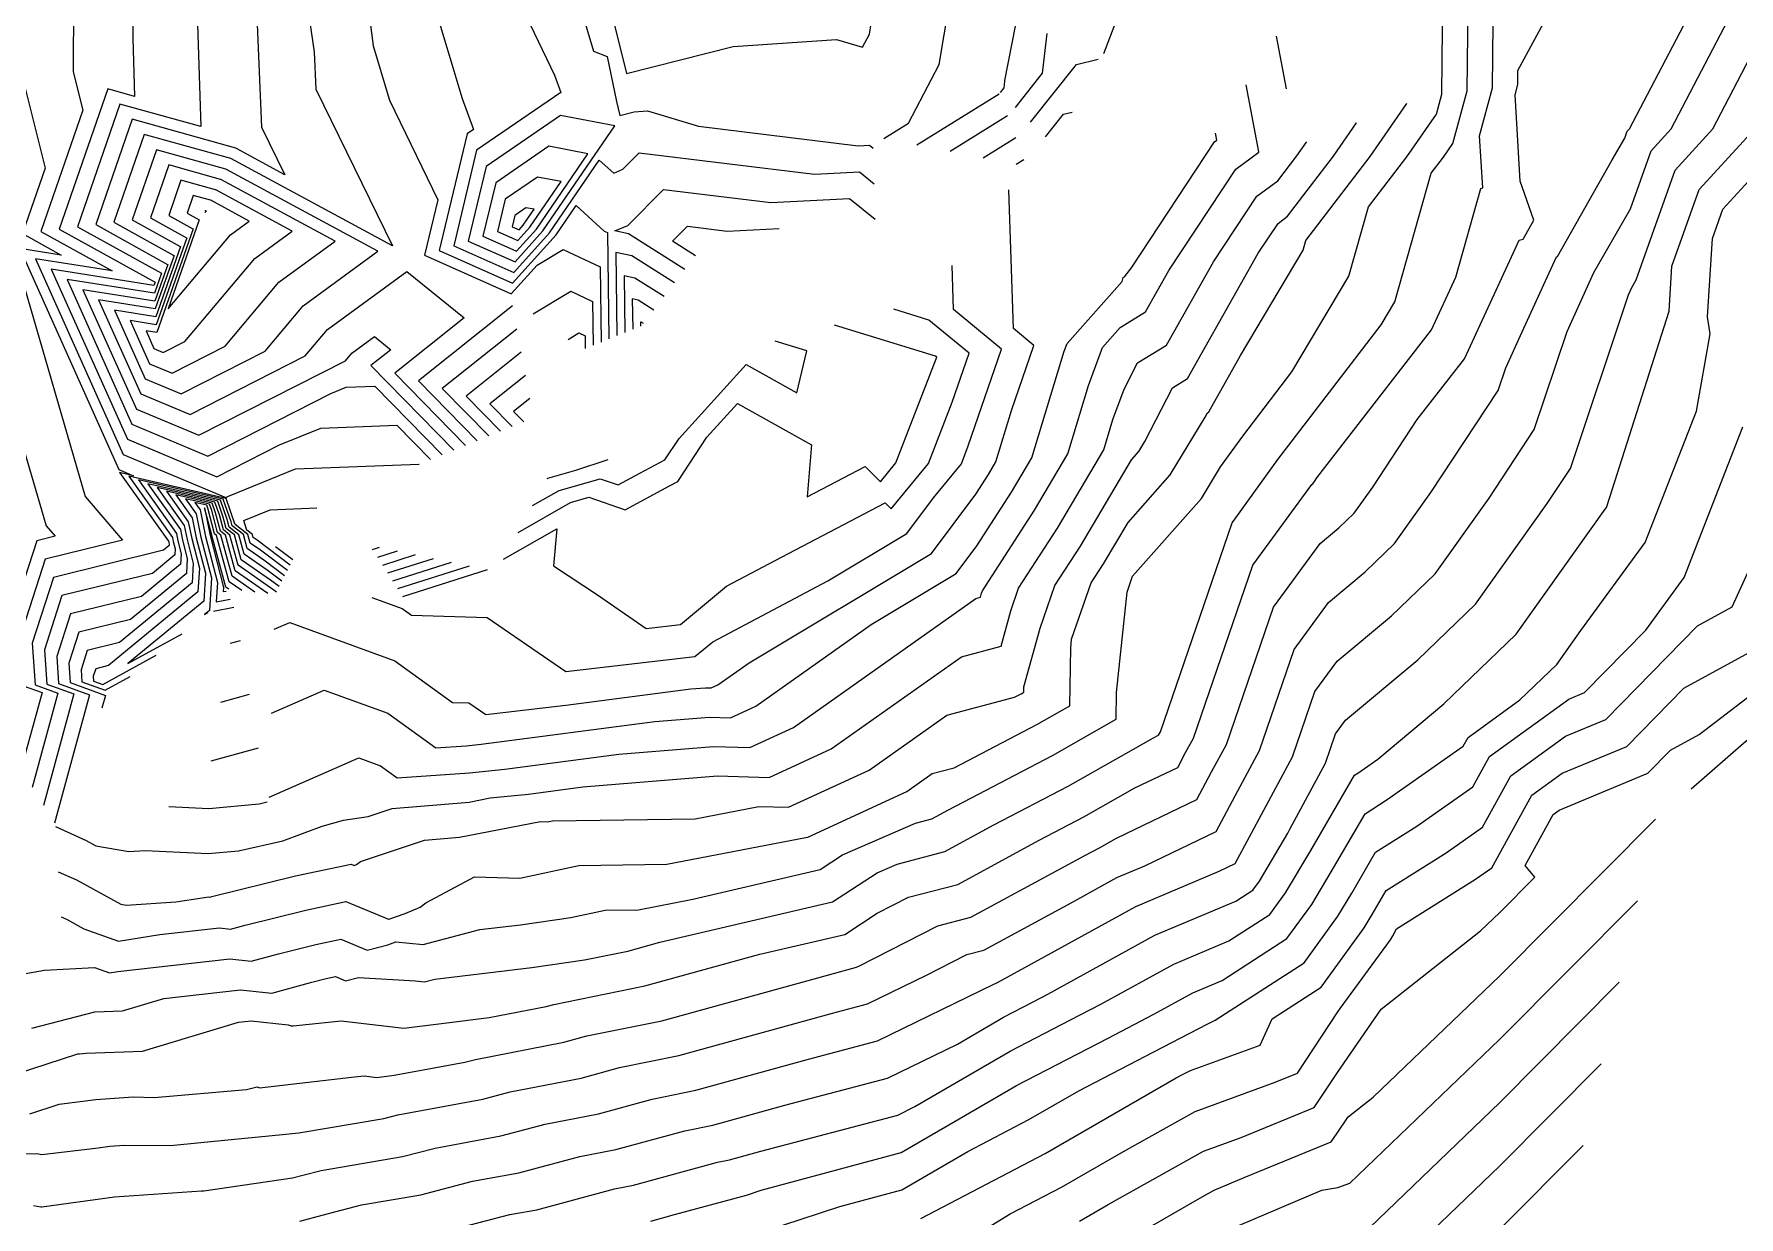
# Model space of a CAD drawing. Header units: metres. Extents: x 706150 to 707002, y 953723 to 954386.
# Drawn here: x 706641.2 to 706728.3, y 953939.6 to 954000 of the extents above; entities that cross this region are included whole.
import ezdxf

# ---------------------------------------------------------------- set-up
doc = ezdxf.new("R2010")
doc.units = ezdxf.units.M

msp = doc.modelspace()

# ---------------------------------------------------------------- linework, layer by layer
at = {"layer": 'CONTOUR_113'}
msp.add_polyline3d([(706716.0806, 953939.0206, 113), (706720.329, 953943.2944, 113)], dxfattribs=at)
at = {"layer": 'CONTOUR_114'}
msp.add_polyline3d([(706710.4377, 953936.8404, 114), (706716.0786, 953942.2554, 114), (706721.2517, 953947.4595, 114)], dxfattribs=at)
at = {"layer": 'CONTOUR_115'}
msp.add_polyline3d([(706709.4273, 953939.1071, 115), (706716.0765, 953945.4902, 115), (706722.1744, 953951.6246, 115)], dxfattribs=at)
at = {"layer": 'CONTOUR_116'}
msp.add_polyline3d([(706702.7782, 953939.2217, 116), (706706.982, 953941.0058, 116), (706707.7939, 953941.1497, 116), (706708.4169, 953941.3739, 116), (706716.0745, 953948.7249, 116), (706723.0971, 953955.7896, 116)], dxfattribs=at)
at = {"layer": 'CONTOUR_117'}
for points in [[(706725.839, 953961.4982, 117), (706728.6556, 953963.9608, 117), (706731.9669, 953966.4995, 117), (706737.1587, 953972.7761, 117), (706737.6821, 953974.0229, 117), (706738.4192, 953976.4198, 117), (706737.3688, 953978.2753, 117), (706737.284, 953979.9639, 117), (706735.1812, 953984.3203, 117), (706735.1167, 953984.4721, 117), (706735.1015, 953984.5466, 117), (706735.1637, 953984.6181, 117), (706735.2015, 953984.619, 117), (706735.4642, 953984.8664, 117), (706742.064, 953987.6149, 117), (706744.6405, 953991.7735, 117), (706744.6426, 953993.3019, 117), (706745.1005, 953994.4358, 117), (706745.527, 953994.3685, 117), (706746.5596, 953995.4858, 117), (706747.7899, 953994.9107, 117), (706748.9687, 953994.3582, 117), (706752.2147, 953995.9091, 117)], [(706695.7349, 953937.7128, 117), (706700.8773, 953940.6726, 117), (706701.4863, 953941.0043, 117), (706703.0151, 953941.6531, 117), (706707.457, 953943.4683, 117), (706707.7572, 953943.922, 117), (706708.3234, 953944.7445, 117), (706709.6098, 953945.7559, 117), (706716.0724, 953951.9597, 117), (706724.0198, 953959.9547, 117)]]:
    msp.add_polyline3d(points, dxfattribs=at)
at = {"layer": 'CONTOUR_118'}
msp.add_polyline3d([(706694.6021, 953939.4311, 118), (706696.0679, 953940.2748, 118), (706700.9451, 953943.0015, 118), (706702.8622, 953943.7026, 118), (706706.5951, 953945.2282, 118), (706707.7784, 953947.0163, 118), (706710.0098, 953950.2576, 118), (706715.0799, 953954.2437, 118), (706716.0704, 953955.1945, 118), (706717.8648, 953956.9997, 118), (706717.3678, 953957.5943, 118), (706718.8033, 953960.1923, 118), (706719.0989, 953960.4063, 118), (706723.636, 953962.2967, 118), (706724.788, 953963.4742, 118), (706726.2497, 953964.2713, 118), (706731.1164, 953968.0024, 118)], dxfattribs=at)
at = {"layer": 'CONTOUR_119'}
msp.add_polyline3d([(706687.2613, 953937.474, 119), (706691.0717, 953939.7928, 119), (706693.6803, 953941.158, 119), (706696.8455, 953942.9811, 119), (706700.5071, 953945.0283, 119), (706704.6052, 953946.527, 119), (706705.7332, 953946.988, 119), (706707.7997, 953950.1105, 119), (706707.9235, 953950.2905, 119), (706710.4834, 953953.7994, 119), (706710.6001, 953953.9971, 119), (706710.8038, 953954.3468, 119), (706714.8382, 953956.8889, 119), (706715.6697, 953957.4741, 119), (706717.7156, 953961.1769, 119), (706719.2635, 953962.2972, 119), (706722.558, 953963.6698, 119), (706725.4741, 953966.6506, 119), (706729.1742, 953968.6684, 119)], dxfattribs=at)
at = {"layer": 'CONTOUR_120'}
msp.add_polyline3d([(706686.5038, 953939.5675, 120), (706692.8497, 953942.8886, 120), (706699.5423, 953946.7435, 120), (706699.8978, 953946.9272, 120), (706700.2823, 953947.1269, 120), (706703.8255, 953948.4082, 120), (706704.4383, 953949.7604, 120), (706706.9431, 953951.3779, 120), (706709.1453, 953954.3965, 120), (706709.553, 953955.0873, 120), (706710.2648, 953956.3088, 120), (706713.3342, 953958.2429, 120), (706715.1809, 953959.5426, 120), (706716.6279, 953962.1614, 120), (706719.4282, 953964.1881, 120), (706721.4799, 953965.0429, 120), (706726.1602, 953969.827, 120), (706727.9454, 953970.8005, 120), (706729.3795, 953973.9695, 120)], dxfattribs=at)
at = {"layer": 'CONTOUR_121'}
msp.add_polyline3d([(706678.4701, 953938.8918, 121), (706682.3684, 953940.1746, 121), (706685.524, 953941.0274, 121), (706688.8997, 953942.9866, 121), (706692.0191, 953944.6191, 121), (706694.5626, 953946.0842, 121), (706697.9819, 953947.8516, 121), (706701.1187, 953949.4801, 121), (706701.3572, 953949.6116, 121), (706701.5381, 953949.6876, 121), (706706.0724, 953952.6156, 121), (706707.8071, 953954.9936, 121), (706708.5059, 953956.1774, 121), (706709.7257, 953958.2708, 121), (706711.8302, 953959.5969, 121), (706714.6921, 953961.611, 121), (706715.5402, 953963.1459, 121), (706719.5928, 953966.079, 121), (706720.4018, 953966.4161, 121), (706723.5301, 953969.6137, 121), (706725.4943, 953972.2987, 121), (706728.4852, 953979.9831, 121)], dxfattribs=at)
at = {"layer": 'CONTOUR_122'}
msp.add_polyline3d([(706672.7106, 953939.4324, 122), (706673.9276, 953939.7645, 122), (706677.6043, 953940.7593, 122), (706678.3487, 953941.0042, 122), (706685.5036, 953942.938, 122), (706689.308, 953945.146, 122), (706691.3835, 953946.3556, 122), (706696.066, 953948.7759, 122), (706698.4081, 953949.9919, 122), (706700.3875, 953951.0829, 122), (706701.8888, 953951.7141, 122), (706705.2016, 953953.8533, 122), (706706.469, 953955.5907, 122), (706707.4587, 953957.2675, 122), (706709.1866, 953960.2328, 122), (706710.3262, 953960.9509, 122), (706714.2033, 953963.6795, 122), (706714.4525, 953964.1304, 122), (706717.0996, 953966.0463, 122), (706718.9776, 953967.8494, 122), (706720.2132, 953969.5833, 122), (706723.5022, 953974.079, 122), (706726.114, 953980.7895, 122), (706726.8202, 953984.7344, 122), (706726.6806, 953985.6035, 122), (706726.937, 953989.6113, 122), (706727.4686, 953991.1086, 122), (706731.214, 953995.1938, 122)], dxfattribs=at)
at = {"layer": 'CONTOUR_123'}
msp.add_polyline3d([(706661.9141, 953938.8221, 123), (706665.5063, 953939.7591, 123), (706666.8825, 953940.0121, 123), (706670.8636, 953941.0722, 123), (706671.8205, 953941.258, 123), (706676.123, 953942.4319, 123), (706676.7375, 953942.557, 123), (706678.3315, 953942.996, 123), (706685.32, 953944.8425, 123), (706686.2026, 953945.2723, 123), (706691.0565, 953948.1012, 123), (706694.1502, 953949.7003, 123), (706695.6975, 953950.5036, 123), (706699.4178, 953952.5543, 123), (706702.2395, 953953.7406, 123), (706704.3308, 953955.091, 123), (706705.1309, 953956.1878, 123), (706706.4116, 953958.3576, 123), (706708.6476, 953962.1949, 123), (706708.8222, 953962.3049, 123), (706709.8395, 953963.0208, 123), (706713.2173, 953965.8517, 123), (706716.9077, 953969.3948, 123), (706721.4609, 953975.7842, 123), (706721.5175, 953975.8698, 123), (706721.6912, 953976.3901, 123), (706724.7135, 953985.8912, 123), (706724.8612, 953988.2005, 123), (706726.2462, 953992.1016, 123), (706729.0848, 953995.1977, 123)], dxfattribs=at)
at = {"layer": 'CONTOUR_124'}
msp.add_polyline3d([(706654.7893, 953939.4305, 124), (706655.9297, 953939.7385, 124), (706657.9411, 953940.2559, 124), (706660.968, 953940.7729, 124), (706663.6012, 953941.4598, 124), (706665.9654, 953941.8945, 124), (706669.0859, 953942.7254, 124), (706670.9305, 953943.0837, 124), (706674.4516, 953944.0443, 124), (706675.8704, 953944.3333, 124), (706679.5507, 953945.3467, 124), (706684.8034, 953946.7346, 124), (706688.3687, 953948.4709, 124), (706690.7296, 953949.8469, 124), (706692.2343, 953950.6246, 124), (706692.9869, 953951.0154, 124), (706698.4481, 953954.0257, 124), (706702.5903, 953955.7671, 124), (706703.46, 953956.3287, 124), (706703.7927, 953956.7849, 124), (706705.2413, 953959.239, 124), (706705.3494, 953959.4418, 124), (706707.1687, 953962.8128, 124), (706707.6842, 953964.3136, 124), (706708.1956, 953965.0124, 124), (706711.8771, 953968.0978, 124), (706714.8377, 953970.9402, 124), (706718.4906, 953976.0661, 124), (706719.6746, 953977.8588, 124), (706722.6361, 953986.726, 124), (706722.8064, 953987.0989, 124), (706723.0388, 953987.5034, 124), (706725.0239, 953993.0946, 124), (706726.9556, 953995.2017, 124), (706729.2718, 953999.6423, 124)], dxfattribs=at)
at = {"layer": 'CONTOUR_125'}
msp.add_polyline3d([(706641.1828, 953940.2261, 125), (706641.5608, 953940.1564, 125), (706641.61, 953940.1623, 125), (706645.3261, 953940.6603, 125), (706649.7685, 953940.9703, 125), (706649.799, 953940.9701, 125), (706649.8387, 953940.974, 125), (706649.8832, 953940.9785, 125), (706654.4145, 953941.6328, 125), (706654.9438, 953941.7758, 125), (706655.8773, 953942.0159, 125), (706660.0219, 953942.7238, 125), (706661.6962, 953943.1605, 125), (706665.0483, 953943.7769, 125), (706667.3082, 953944.3786, 125), (706670.0405, 953944.9093, 125), (706672.7801, 953945.6568, 125), (706675.0032, 953946.1095, 125), (706680.7699, 953947.6974, 125), (706684.2867, 953948.6266, 125), (706690.237, 953951.5245, 125), (706690.3411, 953951.5775, 125), (706690.3848, 953951.5889, 125), (706690.6106, 953951.7114, 125), (706697.4784, 953955.4971, 125), (706701.7439, 953957.2904, 125), (706702.558, 953957.6822, 125), (706704.0172, 953960.4192, 125), (706705.4822, 953963.1336, 125), (706706.6271, 953966.4668, 125), (706707.7629, 953968.0189, 125), (706710.537, 953970.3438, 125), (706712.7678, 953972.4856, 125), (706715.5203, 953976.3481, 125), (706717.8318, 953979.8478, 125), (706719.5075, 953984.8652, 125), (706720.8784, 953987.8666, 125), (706722.7483, 953991.1212, 125), (706723.8015, 953994.0877, 125), (706724.8264, 953995.2056, 125), (706727.9212, 954001.1388, 125)], dxfattribs=at)
at = {"layer": 'CONTOUR_126'}
msp.add_polyline3d([(706636.7076, 953942.7654, 126), (706641.3455, 953942.8731, 126), (706641.607, 953942.8249, 126), (706644.482, 953943.1663, 126), (706645.0865, 953943.2473, 126), (706645.8093, 953943.2978, 126), (706648.1801, 953943.2817, 126), (706651.2772, 953943.5889, 126), (706653.9055, 953943.8526, 126), (706654.7417, 953943.9344, 126), (706659.0758, 953944.6747, 126), (706659.7912, 953944.8613, 126), (706664.1312, 953945.6593, 126), (706665.5305, 953946.0319, 126), (706669.1504, 953946.735, 126), (706671.1087, 953947.2692, 126), (706674.1361, 953947.8857, 126), (706681.9891, 953950.0482, 126), (706683.7701, 953950.5187, 126), (706686.7834, 953951.9862, 126), (706688.8515, 953953.0399, 126), (706689.7205, 953953.2657, 126), (706694.2073, 953955.6998, 126), (706696.5087, 953956.9684, 126), (706697.9381, 953957.5694, 126), (706701.5788, 953959.3217, 126), (706702.685, 953961.3967, 126), (706703.7956, 953963.4545, 126), (706705.57, 953968.6201, 126), (706707.3301, 953971.0255, 126), (706709.1968, 953972.5899, 126), (706710.6979, 953974.0311, 126), (706712.5499, 953976.63, 126), (706715.9889, 953981.8367, 126), (706716.3789, 953983.0044, 126), (706717.2199, 953984.8457, 126), (706718.961, 953988.6697, 126), (706719.0237, 953988.6859, 126), (706721.8147, 953993.6196, 126), (706722.4578, 953994.739, 126), (706722.5792, 953995.0807, 126), (706722.6972, 953995.2095, 126), (706726.5705, 954002.6354, 126)], dxfattribs=at)
at = {"layer": 'CONTOUR_127'}
msp.add_polyline3d([(706640.9867, 953944.9082, 127), (706642.5008, 953945.3992, 127), (706644.3706, 953945.6364, 127), (706646.2801, 953945.776, 127), (706647.3469, 953945.7459, 127), (706652.0578, 953946.1538, 127), (706652.6032, 953946.283, 127), (706652.7277, 953946.2399, 127), (706657.5748, 953946.7937, 127), (706658.072, 953946.8439, 127), (706658.72, 953946.7676, 127), (706659.6025, 953946.8776, 127), (706663.2141, 953947.5416, 127), (706663.7528, 953947.6851, 127), (706668.2604, 953948.5606, 127), (706669.4372, 953948.8817, 127), (706673.269, 953949.6619, 127), (706683.2083, 953952.3989, 127), (706683.2534, 953952.4108, 127), (706683.3298, 953952.448, 127), (706687.362, 953954.5022, 127), (706689.0562, 953954.9426, 127), (706694.8705, 953958.0969, 127), (706695.6238, 953958.4908, 127), (706696.4896, 953958.983, 127), (706700.5996, 953960.9612, 127), (706701.3529, 953962.3741, 127), (706702.1091, 953963.7753, 127), (706704.5129, 953970.7734, 127), (706706.8974, 953974.0321, 127), (706707.8566, 953974.8359, 127), (706708.6279, 953975.5765, 127), (706709.5796, 953976.912, 127), (706711.8585, 953980.3623, 127), (706714.2626, 953983.4699, 127), (706716.4871, 953988.266, 127), (706717.0573, 953989.5185, 127), (706717.2641, 953989.572, 127), (706717.8149, 953990.5455, 127), (706717.12, 953992.5293, 127), (706716.8495, 953996.9447, 127), (706716.9929, 953997.4746, 127), (706717.0006, 953998.1852, 127), (706719.0617, 954002.0275, 127)], dxfattribs=at)
at = {"layer": 'CONTOUR_128'}
msp.add_polyline3d([(706640.3196, 953946.9504, 128), (706643.4542, 953947.9668, 128), (706643.5399, 953947.9776, 128), (706643.875, 953948.0021, 128), (706646.7424, 953948.0988, 128), (706651.6517, 953949.5794, 128), (706652.294, 953949.6512, 128), (706654.1939, 953949.4487, 128), (706654.347, 953949.3956, 128), (706654.4439, 953949.4067, 128), (706656.8989, 953949.6544, 128), (706660.0981, 953949.2777, 128), (706662.1627, 953949.535, 128), (706664.459, 953949.8207, 128), (706667.3704, 953950.3862, 128), (706667.7658, 953950.4941, 128), (706672.4018, 953951.4382, 128), (706678.2709, 953953.0543, 128), (706682.6256, 953954.0723, 128), (706684.2749, 953955.1507, 128), (706685.8724, 953955.9646, 128), (706688.392, 953956.6194, 128), (706692.5531, 953958.8768, 128), (706694.8251, 953960.0649, 128), (706697.4364, 953961.5495, 128), (706699.6204, 953962.6008, 128), (706700.0207, 953963.3516, 128), (706700.4225, 953964.0962, 128), (706703.4558, 953972.9267, 128), (706706.4647, 953977.0386, 128), (706706.5164, 953977.082, 128), (706706.558, 953977.1219, 128), (706706.6093, 953977.1939, 128), (706706.7322, 953977.38, 128), (706712.5871, 953984.948, 128), (706713.8304, 953987.6288, 128), (706715.1098, 953992.1572, 128), (706715.1981, 953992.1892, 128), (706715.0346, 953994.8587, 128), (706715.6981, 953997.3098, 128), (706715.7338, 954000.5973, 128)], dxfattribs=at)
at = {"layer": 'CONTOUR_129'}
for points in [[(706641.0984, 953949.2858, 129), (706644.3127, 953950.1107, 129), (706645.7286, 953950.1584, 129), (706647.8457, 953950.7969, 129), (706651.7548, 953951.234, 129), (706653.3513, 953951.0639, 129), (706655.3975, 953951.629, 129), (706656.1275, 953951.8098, 129), (706656.6119, 953951.9134, 129), (706657.1252, 953951.6996, 129), (706657.7863, 953951.8658, 129), (706660.6951, 953951.695, 129), (706661.1548, 953951.6528, 129), (706661.6808, 953951.7912, 129), (706666.6319, 953952.3865, 129), (706669.3226, 953952.7639, 129), (706671.5347, 953953.2144, 129), (706673.1693, 953953.6645, 129), (706681.9947, 953955.7276, 129), (706684.2753, 953957.2187, 129), (706685.292, 953957.6632, 129), (706687.7277, 953958.2962, 129), (706690.2356, 953959.6568, 129), (706694.0264, 953961.6391, 129), (706698.3831, 953964.1161, 129), (706698.6412, 953964.2403, 129), (706698.6885, 953964.329, 129), (706698.736, 953964.417, 129), (706702.3987, 953975.08, 129), (706702.595, 953975.3483, 129), (706704.7423, 953978.3297, 129), (706710.0042, 953985.201, 129), (706710.7028, 953986.3751, 129), (706712.5703, 953992.9432, 129), (706713.1935, 953993.7581, 129), (706713.6754, 953994.4559, 129), (706714.4033, 953997.1451, 129), (706714.4671, 954003.0094, 129)], [(706640.7474, 953978.6621, 129), (706641.8342, 953974.93, 129), (706642.2864, 953974.3998, 129), (706641.3449, 953974.1678, 129), (706639.8751, 953969.61, 129)]]:
    msp.add_polyline3d(points, dxfattribs=at)
at = {"layer": 'CONTOUR_130'}
for points in [[(706640.5846, 953952.0317, 130), (706641.7465, 953952.238, 130), (706644.294, 953952.386, 130), (706645.0701, 953952.1105, 130), (706645.4821, 953952.1757, 130), (706651.2156, 953952.8168, 130), (706652.3012, 953952.7011, 130), (706653.6926, 953953.0854, 130), (706655.605, 953953.5591, 130), (706656.8742, 953953.8304, 130), (706658.219, 953953.2702, 130), (706659.2716, 953953.5349, 130), (706659.6914, 953953.6836, 130), (706661.0865, 953953.5556, 130), (706663.9797, 953954.3168, 130), (706666.0487, 953954.5656, 130), (706668.6323, 953954.928, 130), (706670.376, 953955.3028, 130), (706672.0853, 953955.3279, 130), (706674.8541, 953955.8611, 130), (706681.3639, 953957.3829, 130), (706682.4979, 953958.1243, 130), (706686.2333, 953959.7573, 130), (706687.0634, 953959.9731, 130), (706687.9181, 953960.4368, 130), (706693.2277, 953963.2132, 130), (706696.4725, 953965.0581, 130), (706696.4896, 953966.427, 130), (706697.042, 953971.5505, 130), (706697.3068, 953972.3602, 130), (706700.8341, 953976.3382, 130), (706701.8086, 953977.9435, 130), (706702.9419, 953979.5171, 130), (706705.4518, 953982.7946, 130), (706708.3656, 953987.691, 130), (706709.3693, 953991.221, 130), (706711.3226, 953993.7755, 130), (706712.833, 953995.9625, 130), (706713.1085, 953996.9803, 130), (706713.2003, 954005.4214, 130)], [(706640.5639, 953987.6366, 130), (706643.8272, 953976.4306, 130), (706645.7232, 953974.2078, 130), (706641.7756, 953973.2349, 130), (706640.4979, 953969.2728, 130)], [(706654.4296, 953973.2013, 130), (706653.5402, 953973.8696, 130)], [(706640.6603, 953966.7683, 130), (706641.6173, 953966.4221, 130), (706640.5425, 953962.4743, 130)]]:
    msp.add_polyline3d(points, dxfattribs=at)
at = {"layer": 'CONTOUR_131'}
for points in [[(706640.3097, 953999.0615, 131), (706641.7842, 953993.2002, 131), (706640.6269, 953989.8566, 131), (706642.5967, 953988.7646, 131), (706640.4781, 953989.1006, 131), (706645.5361, 953977.8139, 131), (706646.2939, 953977.4958, 131), (706645.5771, 953977.6593, 131), (706648.0775, 953974.1468, 131), (706648.0885, 953974.0926, 131), (706648.113, 953973.9979, 131), (706648.1085, 953973.9219, 131), (706647.8216, 953973.6859, 131), (706642.2063, 953972.3019, 131), (706641.1207, 953968.9356, 131), (706641.2587, 953966.8076, 131), (706642.4269, 953966.385, 131), (706641.1148, 953961.5657, 131)], [(706642.5988, 953954.9592, 131), (706642.8662, 953954.8389, 131), (706643.7475, 953954.3567, 131), (706645.5252, 953953.7256, 131), (706647.6413, 953954.0602, 131), (706650.6765, 953954.3996, 131), (706651.2511, 953954.3384, 131), (706651.9877, 953954.5418, 131), (706655.0826, 953955.3084, 131), (706657.1364, 953955.7473, 131), (706659.3128, 953954.8409, 131), (706659.3383, 953954.8473, 131), (706660.1717, 953955.1424, 131), (706660.9374, 953955.4653, 131), (706661.2139, 953955.6835, 131), (706663.7059, 953957.0052, 131), (706666.0286, 953956.9416, 131), (706669.034, 953957.5876, 131), (706673.5272, 953957.6535, 131), (706680.7126, 953959.0372, 131), (706680.7291, 953959.0368, 131), (706685.7882, 953961.3666, 131), (706687.08, 953962.28, 131), (706688.208, 953962.5802, 131), (706692.429, 953964.7873, 131), (706694.1198, 953965.7486, 131), (706694.1566, 953968.6983, 131), (706694.2041, 953969.1387, 131), (706695.2009, 953972.0164, 131), (706695.8293, 953972.9883, 131), (706697.085, 953975.1103, 131), (706699.2342, 953977.5341, 131), (706701.0286, 953980.4901, 131), (706701.143, 953980.7117, 131), (706701.2053, 953980.7498, 131), (706702.8318, 953983.6355, 131), (706706.0284, 953989.0069, 131), (706706.1682, 953989.4988, 131), (706709.4517, 953993.7929, 131), (706711.3187, 953996.4961, 131), (706711.3193, 953996.4976, 131)], [(706654.2894, 953972.9268, 131), (706652.603, 953974.194, 131), (706652.4068, 953974.3307, 131), (706652.362, 953974.4963, 131), (706652.0742, 953974.7194, 131), (706651.9285, 953975.2106, 131), (706653.2777, 953975.7561, 131), (706655.653, 953975.8448, 131)], [(706658.8379, 953973.8285, 131), (706658.4866, 953973.7168, 131)]]:
    msp.add_polyline3d(points, dxfattribs=at)
at = {"layer": 'CONTOUR_132'}
for points in [[(706643.2622, 954008.9641, 132), (706643.2099, 953998.1138, 132), (706643.7014, 953996.1601, 132), (706641.5598, 953989.9728, 132), (706645.2049, 953987.9521, 132), (706641.2844, 953988.5739, 132), (706645.7608, 953978.5851, 132), (706651.0003, 953976.3858, 132), (706651.1332, 953976.4535, 132), (706654.5699, 953977.8431, 132), (706660.8654, 953978.0782, 132), (706660.8724, 953978.071, 132)], [(706642.4484, 953957.2681, 132), (706643.3732, 953956.8518, 132), (706645.6381, 953955.6127, 132), (706645.9181, 953955.5645, 132), (706648.4569, 953955.7324, 132), (706649.8005, 953955.9448, 132), (706650.1373, 953955.9825, 132), (706650.2011, 953955.9757, 132), (706650.2828, 953955.9982, 132), (706654.5601, 953957.0576, 132), (706657.3987, 953957.6643, 132), (706657.5676, 953957.594, 132), (706657.6842, 953957.6432, 132), (706657.8766, 953957.795, 132), (706661.1596, 953958.8816, 132), (706662.9384, 953959.0282, 132), (706667.0712, 953959.8286, 132), (706667.4416, 953959.8185, 132), (706667.692, 953959.8723, 132), (706674.969, 953959.9791, 132), (706678.2194, 953960.605, 132), (706679.7422, 953960.5609, 132), (706683.8589, 953962.4568, 132), (706687.8254, 953965.2615, 132), (706691.2889, 953966.183, 132), (706691.6303, 953966.3615, 132), (706691.767, 953966.4392, 132), (706691.7704, 953966.7078, 132), (706692.5927, 953969.7015, 132), (706693.3484, 953971.8832, 132), (706694.654, 953973.9024, 132), (706697.2628, 953978.311, 132), (706697.6344, 953978.7301, 132), (706697.9446, 953979.241, 132), (706699.3589, 953981.9806, 132), (706700.1288, 953982.4516, 132), (706703.7365, 953988.8522, 132), (706704.7449, 953990.3816, 132), (706705.2348, 953990.7423, 132), (706707.5808, 953993.8103, 132), (706708.7577, 953995.5144, 132), (706708.7599, 953995.5197, 132)], [(706654.1492, 953972.6524, 132), (706652.7741, 953973.6857, 132), (706652.252, 953974.0493, 132), (706652.1327, 953974.4902, 132), (706651.4797, 953974.9963, 132), (706651.4699, 953975.033, 132), (706651.0139, 953976.3378, 132), (706646.0571, 953977.4679, 132), (706648.2792, 953974.3463, 132), (706648.3232, 953974.1303, 132), (706648.4209, 953973.7524, 132), (706648.4029, 953973.4492, 132), (706647.2586, 953972.508, 132), (706642.6369, 953971.369, 132), (706641.7435, 953968.5984, 132), (706641.8571, 953966.847, 132), (706643.2365, 953966.348, 132), (706641.6872, 953960.6571, 132)], [(706659.7569, 953973.6373, 132), (706658.744, 953973.3151, 132)]]:
    msp.add_polyline3d(points, dxfattribs=at)
at = {"layer": 'CONTOUR_133'}
for points in [[(706646.348, 954008.1839, 133), (706646.2538, 953999.8329, 133), (706646.3466, 953996.867, 133), (706644.9718, 953997.2513, 133), (706642.4927, 953990.0889, 133), (706647.3896, 953987.3742, 133), (706647.3898, 953987.3742, 133), (706647.3343, 953987.2154, 133), (706642.0908, 953988.0471, 133), (706645.9855, 953979.3563, 133), (706650.5441, 953977.4427, 133), (706653.7469, 953979.0748, 133), (706655.862, 953979.93, 133), (706659.7366, 953980.0747, 133), (706661.4665, 953978.3131, 133)], [(706705.1699, 953997.2563, 133), (706704.6586, 953999.9328, 133)], [(706642.298, 953959.5769, 133), (706643.8802, 953958.8648, 133), (706644.3698, 953958.5969, 133), (706646.0594, 953958.3064, 133), (706646.8793, 953958.3606, 133), (706650.0993, 953958.1971, 133), (706651.6543, 953958.3382, 133), (706653.9245, 953958.8459, 133), (706655.9275, 953959.6045, 133), (706657.0128, 953959.9072, 133), (706658.278, 953960.097, 133), (706659.5037, 953960.5027, 133), (706663.4318, 953960.8265, 133), (706664.5119, 953961.0357, 133), (706666.4674, 953961.2351, 133), (706669.2403, 953961.5973, 133), (706676.1241, 953962.1613, 133), (706678.7552, 953962.0851, 133), (706681.9297, 953963.547, 133), (706688.5707, 953968.2429, 133), (706690.5979, 953968.7822, 133), (706691.0957, 953970.5945, 133), (706691.4959, 953971.75, 133), (706693.4787, 953974.8165, 133), (706695.8472, 953978.819, 133), (706696.3145, 953980.3597, 133), (706696.8818, 953981.9072, 133), (706697.5748, 953983.2495, 133), (706699.0523, 953984.1534, 133), (706701.4534, 953988.4133, 133), (706703.6649, 953991.7677, 133), (706704.7395, 953992.5586, 133), (706705.7099, 953993.8277, 133), (706706.1968, 953994.5326, 133), (706706.2005, 953994.5418, 133)], [(706654.0091, 953972.3779, 133), (706652.9452, 953973.1773, 133), (706652.0971, 953973.768, 133), (706651.9034, 953974.4841, 133), (706651.3299, 953974.9285, 133), (706651.2721, 953975.1466, 133), (706650.8732, 953976.288, 133), (706646.537, 953977.2766, 133), (706648.4809, 953974.5459, 133), (706648.5578, 953974.168, 133), (706648.7288, 953973.5069, 133), (706648.6972, 953972.9766, 133), (706646.6956, 953971.3302, 133), (706643.0676, 953970.4361, 133), (706642.3663, 953968.2611, 133), (706642.4554, 953966.8863, 133), (706644.0462, 953966.3109, 133), (706642.2595, 953959.7484, 133)], [(706660.6759, 953973.4462, 133), (706659.0013, 953972.9135, 133)]]:
    msp.add_polyline3d(points, dxfattribs=at)
at = {"layer": 'CONTOUR_134'}
for points in [[(706649.4415, 954004.2187, 134), (706649.7199, 953995.3209, 134), (706645.5954, 953996.4739, 134), (706643.4256, 953990.2051, 134), (706647.7116, 953987.8291, 134), (706647.713, 953987.829, 134), (706647.3576, 953986.8129, 134), (706642.8971, 953987.5204, 134), (706646.2102, 953980.1275, 134), (706650.088, 953978.4997, 134), (706656.3607, 953981.6962, 134), (706657.1542, 953982.017, 134), (706658.6077, 953982.0713, 134), (706662.0605, 953978.5552, 134)], [(706653.2101, 953961.0801, 134), (706657.7915, 953963.0894, 134), (706658.9127, 953962.6809, 134), (706659.7576, 953962.0716, 134), (706663.4494, 953962.3215, 134), (706665.2546, 953962.5056, 134), (706671.0775, 953963.2662, 134), (706675.9181, 953963.6628, 134), (706677.7682, 953963.6093, 134), (706680.0004, 953964.6373, 134), (706689.3161, 953971.2243, 134), (706689.5429, 953971.2847, 134), (706689.5986, 953971.4875, 134), (706689.6434, 953971.6168, 134), (706692.3034, 953975.7307, 134), (706694.0105, 953978.6154, 134), (706695.0686, 953982.104, 134), (706695.779, 953984.0419, 134), (706696.6897, 953985.0684, 134), (706697.9757, 953985.8552, 134), (706699.1703, 953987.9745, 134), (706702.5848, 953993.1537, 134), (706703.7614, 953994.0196, 134), (706703.7646, 953994.0266, 134), (706703.1089, 953997.4594, 134)], [(706653.8689, 953972.1035, 134), (706653.1163, 953972.669, 134), (706651.9423, 953973.4866, 134), (706651.6742, 953974.478, 134), (706651.1802, 953974.8608, 134), (706651.0742, 953975.2602, 134), (706650.7324, 953976.2382, 134), (706647.017, 953977.0853, 134), (706648.6826, 953974.7454, 134), (706648.7925, 953974.2058, 134), (706649.0367, 953973.2614, 134), (706648.9916, 953972.504, 134), (706646.1325, 953970.1524, 134), (706643.4983, 953969.5031, 134), (706642.9891, 953967.9239, 134), (706643.0538, 953966.9257, 134), (706644.8558, 953966.2739, 134), (706644.6777, 953965.6197, 134)], [(706661.595, 953973.255, 134), (706659.2587, 953972.5118, 134)], [(706648.0904, 953960.6055, 134), (706650.1328, 953960.5018, 134), (706652.7123, 953960.7358, 134), (706653.1212, 953960.8463, 134)]]:
    msp.add_polyline3d(points, dxfattribs=at)
at = {"layer": 'CONTOUR_135'}
for points in [[(706652.5072, 954002.9932, 135), (706652.8282, 953995.2967, 135), (706654.0221, 953992.863, 135), (706651.509, 953994.2179, 135), (706651.5083, 953994.2178, 135), (706646.219, 953995.6964, 135), (706644.3585, 953990.3212, 135), (706648.0335, 953988.284, 135), (706648.0361, 953988.2838, 135), (706647.3808, 953986.4103, 135), (706643.7035, 953986.9936, 135), (706646.4349, 953980.8986, 135), (706649.6319, 953979.5566, 135), (706657.1113, 953983.368, 135), (706657.4348, 953983.7527, 135), (706658.59, 953984.6, 135), (706659.4259, 953983.9209, 135), (706658.4155, 953983.1141, 135), (706662.6545, 953978.7973, 135)], [(706653.3424, 953965.3655, 135), (706656.0288, 953966.5436, 135), (706659.2784, 953965.3597, 135), (706661.7276, 953963.5934, 135), (706663.2818, 953963.6987, 135), (706664.0418, 953963.7762, 135), (706672.9148, 953964.9352, 135), (706675.7121, 953965.1644, 135), (706676.7812, 953965.1334, 135), (706678.0712, 953965.7275, 135), (706683.9626, 953969.8933, 135), (706688.3063, 953972.4927, 135), (706689.3602, 953973.9105, 135), (706691.1281, 953976.6448, 135), (706692.1738, 953978.4118, 135), (706693.8227, 953983.8482, 135), (706693.9688, 953984.2469, 135), (706696.7832, 953987.4196, 135), (706696.8384, 953987.6223, 135), (706696.8963, 953987.6475, 135), (706697.2659, 953988.1101, 135), (706701.5048, 953994.5398, 135), (706701.6268, 953994.6295, 135), (706701.6271, 953994.6302, 135), (706701.5592, 953994.9859, 135)], [(706668.4841, 953984.4532, 135), (706669.038, 953984.7844, 135), (706669.3532, 953984.6354, 135), (706669.3621, 953983.9954, 135)], [(706653.7287, 953971.829, 135), (706653.2874, 953972.1606, 135), (706651.7874, 953973.2053, 135), (706651.4449, 953974.4719, 135), (706651.0304, 953974.793, 135), (706650.8764, 953975.3737, 135), (706650.5917, 953976.1884, 135), (706647.4969, 953976.894, 135), (706648.8843, 953974.945, 135), (706649.0271, 953974.2435, 135), (706649.3446, 953973.016, 135), (706649.286, 953972.0314, 135), (706645.5695, 953968.9745, 135), (706643.929, 953968.5702, 135), (706643.6118, 953967.5867, 135), (706643.6522, 953966.965, 135), (706644.8345, 953966.5374, 135), (706646.1258, 953967.2435, 135)], [(706662.514, 953973.0638, 135), (706659.516, 953972.1102, 135)], [(706650.2532, 953962.938, 135), (706652.668, 953963.5902, 135)]]:
    msp.add_polyline3d(points, dxfattribs=at)
at = {"layer": 'CONTOUR_136'}
for points in [[(706654.2761, 954007.6025, 136), (706655.5156, 953999.133, 136), (706655.5948, 953997.2356, 136), (706659.5225, 953989.2289, 136), (706651.2549, 953993.6863, 136), (706651.2526, 953993.6862, 136), (706646.8426, 953994.919, 136), (706645.2914, 953990.4374, 136), (706648.3554, 953988.7388, 136), (706648.3592, 953988.7386, 136), (706647.4041, 953986.0078, 136), (706644.5098, 953986.4668, 136), (706646.6596, 953981.6698, 136), (706649.1758, 953980.6136, 136), (706655.0624, 953983.6133, 136), (706656.1957, 953984.9607, 136), (706660.2415, 953987.9283, 136), (706663.1694, 953985.5498, 136), (706659.6305, 953982.7238, 136), (706663.2486, 953979.0393, 136)], [(706692.8736, 953994.7962, 136), (706693.7938, 953995.9495, 136), (706694.2297, 953996.056, 136)], [(706691.3756, 953993.4022, 136), (706691.7696, 953993.6466, 136)], [(706653.4747, 953969.6509, 136), (706654.266, 953969.9979, 136), (706659.6442, 953968.0385, 136), (706662.586, 953965.917, 136), (706663.4142, 953965.8921, 136), (706664.2781, 953965.2995, 136), (706668.3765, 953965.7714, 136), (706674.752, 953966.6042, 136), (706675.506, 953966.6659, 136), (706675.7942, 953966.6576, 136), (706676.1419, 953966.8177, 136), (706677.7299, 953967.9406, 136), (706687.0436, 953973.514, 136), (706689.3031, 953976.5541, 136), (706689.9528, 953977.5589, 136), (706690.3371, 953978.2083, 136), (706691.129, 953980.8192, 136), (706692.2745, 953984.1507, 136), (706691.2304, 953985.0151, 136), (706690.9989, 953992.1002, 136)], [(706666.6996, 953985.7572, 136), (706668.634, 953986.9141, 136), (706669.7349, 953986.3937, 136), (706669.7661, 953984.1583, 136)], [(706653.5885, 953971.5546, 136), (706653.4586, 953971.6522, 136), (706651.6326, 953972.9239, 136), (706651.2156, 953974.4657, 136), (706650.8807, 953974.7253, 136), (706650.6786, 953975.4873, 136), (706650.451, 953976.1386, 136), (706647.9769, 953976.7026, 136), (706649.086, 953975.1446, 136), (706649.2618, 953974.2812, 136), (706649.6525, 953972.7705, 136), (706649.5804, 953971.5588, 136), (706645.0065, 953967.7967, 136), (706644.3597, 953967.6372, 136), (706644.2346, 953967.2495, 136), (706644.2505, 953967.0044, 136), (706644.7167, 953966.8358, 136), (706647.4492, 953968.3299, 136)], [(706663.433, 953972.8727, 136), (706659.7734, 953971.7085, 136)], [(706650.7451, 953965.9372, 136), (706652.2147, 953966.3341, 136)]]:
    msp.add_polyline3d(points, dxfattribs=at)
at = {"layer": 'CONTOUR_137'}
for points in [[(706689.0259, 954057.3419, 137), (706685.1721, 954046.1289, 137), (706666.7527, 954035.1987, 137), (706666.1349, 954034.3807, 137), (706666.2552, 954033.8037, 137), (706663.67, 954031.6939, 137), (706661.8229, 954026.1802, 137), (706661.1985, 954021.8812, 137), (706659.7767, 954016.7075, 137), (706658.7577, 954014.5877, 137), (706658.3024, 954011.5746, 137), (706658.4329, 954009.3716, 137), (706657.2604, 954007.7284, 137), (706657.7479, 954005.566, 137), (706658.5325, 953999.4535, 137), (706659.3676, 953996.6664, 137), (706661.8354, 953991.5851, 137), (706661.1554, 953988.7481, 137), (706665.5841, 953986.7865, 137), (706666.9028, 953988.25, 137), (706668.2301, 953989.0438, 137), (706670.1166, 953988.152, 137), (706670.1701, 953984.3212, 137)], [(706695.8523, 953999.0554, 137), (706697.2133, 954002.6279, 137), (706698.1086, 954004.6512, 137), (706698.8219, 954006.6771, 137), (706698.7963, 954006.7733, 137), (706699.3591, 954008.3789, 137), (706699.3158, 954008.423, 137), (706700.5379, 954010.2871, 137), (706704.8306, 954015.6692, 137), (706705.5568, 954016.653, 137), (706705.6857, 954016.852, 137), (706706.5442, 954018.0421, 137), (706708.3555, 954021.2239, 137), (706710.3011, 954024.2559, 137), (706713.4503, 954027.3546, 137), (706716.7733, 954030.975, 137), (706718.6603, 954032.8576, 137), (706720.2374, 954034.3195, 137), (706722.3593, 954036.4441, 137), (706724.3149, 954038.6974, 137), (706725.1465, 954039.6267, 137), (706727.2141, 954040.8921, 137), (706727.4738, 954044.6613, 137)], [(706692.104, 953995.5501, 137), (706694.4509, 953998.4912, 137), (706695.5627, 953998.763, 137)], [(706689.6849, 953993.7317, 137), (706691.3491, 953994.7641, 137)], [(706645.3162, 953985.9401, 137), (706646.8843, 953982.441, 137), (706648.7197, 953981.6706, 137), (706653.0135, 953983.8587, 137), (706654.9566, 953986.1686, 137), (706658.7702, 953988.9659, 137), (706651.0007, 953993.1548, 137), (706650.9968, 953993.1546, 137), (706647.4662, 953994.1416, 137), (706646.2243, 953990.5536, 137), (706648.6774, 953989.1937, 137), (706648.6823, 953989.1934, 137), (706647.4273, 953985.6052, 137), (706645.3162, 953985.9401, 137)], [(706674.9879, 953988.7237, 137), (706673.8172, 953989.463, 137), (706674.5789, 953990.2305, 137), (706676.6101, 953989.9834, 137), (706679.2699, 953990.1252, 137)], [(706658.4601, 953971.2819, 137), (706660.01, 953970.7173, 137), (706660.4826, 953970.3765, 137), (706664.3455, 953970.2604, 137), (706668.3754, 953967.496, 137), (706674.9648, 953968.2548, 137), (706675.8755, 953969.012, 137), (706681.7528, 953972.1249, 137), (706685.7808, 953974.5354, 137), (706687.1426, 953976.3676, 137), (706688.5705, 953978.0994, 137), (706688.9264, 953979.0217, 137), (706690.6206, 953983.9493, 137), (706688.1675, 953985.9802, 137), (706688.0939, 953988.2325, 137)], [(706665.6401, 953986.1623, 137), (706660.8454, 953982.3336, 137), (706663.8426, 953979.2814, 137)], [(706653.1439, 953971.4822, 137), (706651.4778, 953972.6426, 137), (706650.9863, 953974.4596, 137), (706650.7309, 953974.6576, 137), (706650.4807, 953975.6009, 137), (706650.3102, 953976.0888, 137), (706648.4569, 953976.5113, 137), (706649.2877, 953975.3441, 137), (706649.4964, 953974.3189, 137), (706649.9603, 953972.525, 137), (706649.8747, 953971.0862, 137), (706646.0043, 953967.9027, 137), (706648.7726, 953969.4164, 137)], [(706664.352, 953972.6815, 137), (706660.0307, 953971.3069, 137)], [(706651.2371, 953968.9364, 137), (706651.7614, 953969.078, 137)]]:
    msp.add_polyline3d(points, dxfattribs=at)
at = {"layer": 'CONTOUR_138'}
for points in [[(706661.5534, 954001.8071, 138), (706663.0674, 953996.7541, 138), (706663.6467, 953995.1712, 138), (706663.3288, 953994.9536, 138), (706661.9, 953988.9918, 138), (706665.6508, 953987.3304, 138), (706667.873, 953989.7966, 138), (706668.8998, 953991.2974, 138), (706670.3332, 953989.9884, 138), (706670.4984, 953989.9103, 138), (706670.5741, 953984.4842, 138)], [(706691.3343, 953996.304, 138), (706692.7225, 953998.0436, 138), (706692.9466, 954000.0845, 138)], [(706687.9943, 953994.0612, 138), (706690.9286, 953995.8815, 138)], [(706646.1225, 953985.4133, 138), (706647.1089, 953983.2122, 138), (706648.2635, 953982.7275, 138), (706650.9647, 953984.104, 138), (706653.7175, 953987.3766, 138), (706656.5815, 953989.4774, 138), (706650.7466, 953992.6232, 138), (706650.7411, 953992.623, 138), (706648.0897, 953993.3641, 138), (706647.1571, 953990.6697, 138), (706648.9993, 953989.6485, 138), (706649.0054, 953989.6482, 138), (706647.4506, 953985.2027, 138), (706646.1225, 953985.4133, 138)], [(706674.456, 953988.0315, 138), (706671.5773, 953989.8495, 138), (706670.8811, 953989.9961, 138), (706671.5338, 953990.2755, 138), (706673.3502, 953992.1055, 138), (706678.8423, 953991.4375, 138), (706682.8591, 953991.6517, 138), (706684.1706, 953990.59, 138)], [(706665.1877, 953973.2243, 138), (706667.905, 953974.7775, 138), (706667.7433, 953972.8834, 138), (706669.981, 953971.4019, 138), (706672.4727, 953969.6926, 138), (706674.2276, 953969.8947, 138), (706676.5816, 953971.852, 138), (706679.3802, 953973.3343, 138), (706684.6754, 953976.1022, 138), (706684.9817, 953975.794, 138), (706686.9011, 953978.1218, 138), (706688.1063, 953981.2453, 138), (706688.9668, 953983.7479, 138), (706686.9173, 953985.4446, 138), (706685.1235, 953985.9957, 138)], [(706665.8618, 953984.9789, 138), (706662.0604, 953981.9434, 138), (706664.4366, 953979.5235, 138)], [(706652.481, 953971.5547, 138), (706651.3229, 953972.3613, 138), (706650.757, 953974.4535, 138), (706650.5812, 953974.5898, 138), (706650.2829, 953975.7144, 138), (706650.1695, 953976.0389, 138), (706648.9368, 953976.32, 138), (706649.4894, 953975.5437, 138), (706649.7311, 953974.3566, 138), (706650.2682, 953972.2795, 138), (706650.1691, 953970.6136, 138), (706649.9125, 953970.4025, 138), (706650.096, 953970.5029, 138)], [(706650.3715, 953970.5828, 138), (706651.4217, 953970.783, 138)]]:
    msp.add_polyline3d(points, dxfattribs=at)
at = {"layer": 'CONTOUR_139'}
for points in [[(706665.716, 954002.2911, 139), (706667.7992, 953997.9518, 139), (706668.1223, 953997.069, 139), (706663.8151, 953994.1199, 139), (706662.6445, 953989.2354, 139), (706665.7175, 953987.8743, 139), (706667.5382, 953989.8948, 139), (706670.0797, 953993.6098, 139), (706670.8149, 953992.9384, 139), (706671.2882, 953993.1409, 139), (706672.1215, 953993.9805, 139), (706681.0745, 953992.8917, 139), (706683.3696, 953993.014, 139), (706684.1189, 953992.4074, 139)], [(706690.5647, 953997.0579, 139), (706690.7582, 953997.3004, 139), (706690.7959, 953997.6439, 139), (706690.7886, 953997.6838, 139), (706691.523, 954001.4104, 139)], [(706686.3036, 953994.3908, 139), (706690.5081, 953996.999, 139)], [(706646.9289, 953984.8866, 139), (706647.3336, 953983.9833, 139), (706647.8074, 953983.7845, 139), (706648.9158, 953984.3493, 139), (706652.4783, 953988.5845, 139), (706654.3928, 953989.9888, 139), (706650.4924, 953992.0917, 139), (706650.4854, 953992.0913, 139), (706648.7133, 953992.5867, 139), (706648.09, 953990.7859, 139), (706649.3212, 953990.1034, 139), (706649.3285, 953990.103, 139), (706647.4738, 953984.8001, 139), (706646.9289, 953984.8866, 139)], [(706673.9242, 953987.3392, 139), (706671.7395, 953988.7189, 139), (706670.9189, 953988.8918, 139), (706670.9782, 953984.6471, 139)], [(706665.9289, 953974.5981, 139), (706668.6043, 953976.1274, 139), (706669.5505, 953976.3934, 139), (706671.4058, 953975.7493, 139), (706673.6611, 953976.9758, 139), (706674.0826, 953977.2004, 139), (706675.5749, 953979.4546, 139), (706677.1408, 953981.1758, 139), (706680.925, 953979.0664, 139), (706680.6924, 953976.422, 139), (706683.6573, 953977.9718, 139), (706684.4401, 953977.1843, 139), (706685.2316, 953978.1443, 139), (706687.2862, 953983.4688, 139), (706687.3129, 953983.5464, 139), (706687.2494, 953983.5991, 139), (706682.0961, 953985.1823, 139)], [(706666.0834, 953983.7955, 139), (706663.2753, 953981.5532, 139), (706665.0307, 953979.7656, 139)], [(706651.8181, 953971.6272, 139), (706651.1681, 953972.0799, 139), (706650.5278, 953974.4474, 139), (706650.4314, 953974.5221, 139), (706650.0851, 953975.828, 139), (706650.0288, 953975.9891, 139), (706649.4168, 953976.1286, 139), (706649.6911, 953975.7432, 139), (706649.9657, 953974.3943, 139), (706650.5761, 953972.034, 139), (706650.5181, 953971.0596, 139), (706651.2235, 953971.1941, 139)]]:
    msp.add_polyline3d(points, dxfattribs=at)
at = {"layer": 'CONTOUR_140'}
for points in [[(706684.613, 953994.7203, 140), (706685.8671, 953995.4983, 140), (706687.4462, 953998.485, 140), (706688.2101, 954003.0557, 140)], [(706669.1518, 954001.2927, 140), (706669.7817, 953999.1771, 140), (706670.4818, 953998.902, 140), (706670.9541, 953996.6073, 140), (706671.1323, 953995.8947, 140), (706671.8519, 953996.0774, 140), (706672.5491, 953996.126, 140), (706675.1503, 953995.3378, 140), (706683.3067, 953994.3458, 140), (706683.88, 953994.3763, 140), (706684.0672, 953994.2248, 140)], [(706663.389, 953989.479, 140), (706665.7842, 953988.4181, 140), (706667.2033, 953989.993, 140), (706670.8709, 953995.3539, 140), (706668.0975, 953995.8853, 140), (706664.3014, 953993.2862, 140), (706663.389, 953989.479, 140)], [(706649.6432, 953990.5582, 140), (706649.6516, 953990.5578, 140), (706648.0635, 953986.0171, 140), (706651.2392, 953989.7925, 140), (706652.2041, 953990.5003, 140), (706650.2383, 953991.5602, 140), (706650.2296, 953991.5597, 140), (706649.3369, 953991.8093, 140), (706649.0229, 953990.9021, 140), (706649.6432, 953990.5582, 140)], [(706673.3924, 953986.647, 140), (706671.9016, 953987.5884, 140), (706671.3417, 953987.7063, 140), (706671.3822, 953984.81, 140)], [(706666.6702, 953975.9719, 140), (706668.0244, 953976.7459, 140), (706670.1241, 953977.3363, 140), (706671.0372, 953977.0193, 140), (706672.1471, 953977.6229, 140), (706673.4321, 953978.3079, 140), (706674.1556, 953979.4007, 140), (706677.5811, 953983.1662, 140), (706680.1671, 953981.7246, 140), (706680.6843, 953983.8726, 140), (706679.0687, 953984.3689, 140)], [(706666.305, 953982.6121, 140), (706664.4903, 953981.1629, 140), (706665.6247, 953980.0077, 140)], [(706651.1551, 953971.6997, 140), (706651.0132, 953971.7986, 140), (706650.2985, 953974.4413, 140), (706650.2817, 953974.4543, 140), (706649.9124, 953975.8468, 140), (706650.2004, 953974.432, 140), (706650.884, 953971.7886, 140), (706650.8713, 953971.5758, 140), (706651.0254, 953971.6052, 140)]]:
    msp.add_polyline3d(points, dxfattribs=at)
at = {"layer": 'CONTOUR_141'}
for points in [[(706670.7897, 954000.7698, 141), (706671.4755, 953998.0266, 141), (706676.9202, 953999.4086, 141), (706682.195, 953999.7764, 141), (706683.5208, 953999.3747, 141), (706683.8737, 954000.0422, 141), (706683.9814, 954000.6866, 141)], [(706664.1335, 953989.7227, 141), (706665.851, 953988.962, 141), (706666.8685, 953990.0912, 141), (706669.4982, 953993.9351, 141), (706667.5096, 953994.3161, 141), (706664.7877, 953992.4525, 141), (706664.1335, 953989.7227, 141)], [(706649.9651, 953991.0131, 141), (706649.9748, 953991.0126, 141), (706649.9494, 953990.9402, 141), (706650.0001, 953991.0004, 141), (706650.0155, 953991.0117, 141), (706649.9841, 953991.0286, 141), (706649.9739, 953991.0281, 141), (706649.9605, 953991.0318, 141), (706649.9558, 953991.0182, 141), (706649.9651, 953991.0131, 141)], [(706672.8605, 953985.9547, 141), (706672.0638, 953986.4579, 141), (706671.7646, 953986.5209, 141), (706671.7862, 953984.973, 141)], [(706666.5267, 953981.4287, 141), (706665.7052, 953980.7727, 141), (706666.2187, 953980.2498, 141)], [(706667.4115, 953977.3457, 141), (706667.4445, 953977.3645, 141), (706668.8809, 953977.7684, 141), (706670.5366, 953978.3295, 141)]]:
    msp.add_polyline3d(points, dxfattribs=at)
at = {"layer": 'CONTOUR_142'}
for points in [[(706664.878, 953989.9663, 142), (706665.9177, 953989.5058, 142), (706666.5336, 953990.1894, 142), (706668.1255, 953992.5163, 142), (706666.9217, 953992.7469, 142), (706665.2741, 953991.6188, 142), (706664.878, 953989.9663, 142)], [(706672.3287, 953985.2625, 142), (706672.226, 953985.3273, 142), (706672.1874, 953985.3354, 142), (706672.1902, 953985.1359, 142)]]:
    msp.add_polyline3d(points, dxfattribs=at)
at = {"layer": 'CONTOUR_143'}
msp.add_polyline3d([(706665.6225, 953990.2099, 143), (706665.9844, 953990.0497, 143), (706666.1988, 953990.2876, 143), (706666.7528, 953991.0974, 143), (706666.3338, 953991.1777, 143), (706665.7604, 953990.7851, 143), (706665.6225, 953990.2099, 143)], dxfattribs=at)

doc.saveas('drawing.dxf')
